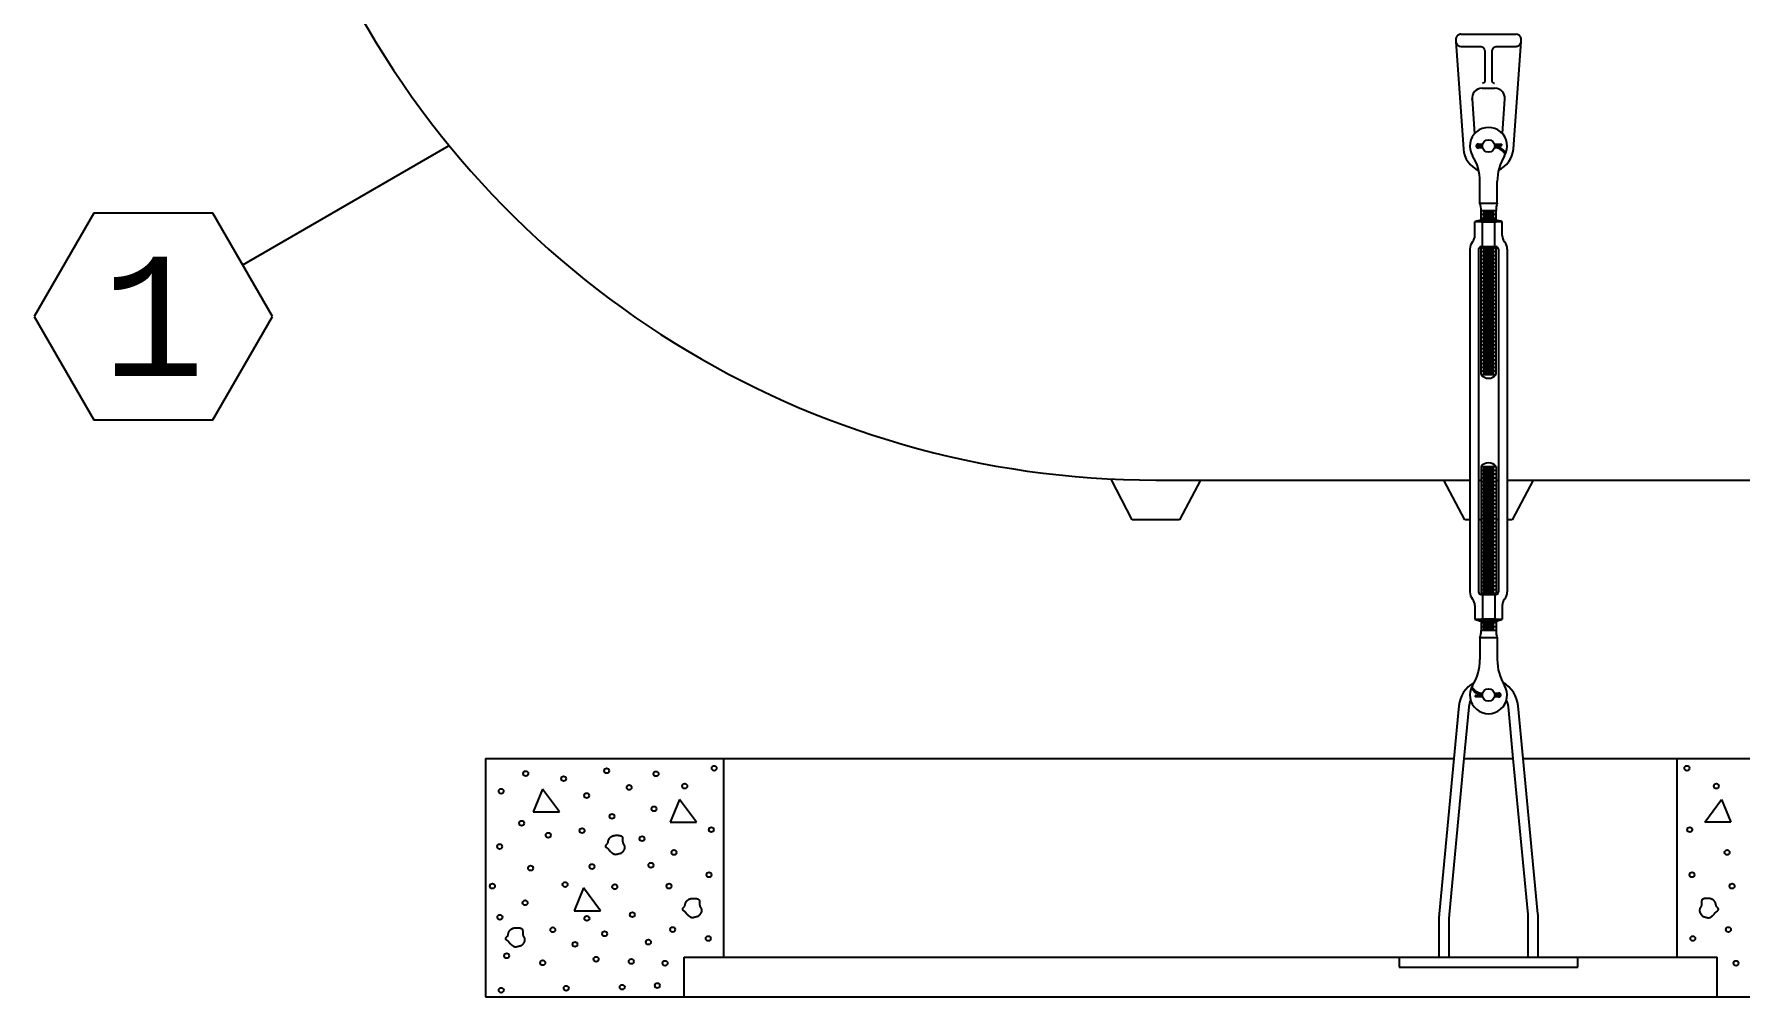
# Model space of a CAD drawing. Extents: x -13 to 326, y -81 to 129.
# Drawn here: x 3 to 88.9, y -59 to -10.5 of the extents above; entities that cross this region are included whole.
import ezdxf
from ezdxf.enums import TextEntityAlignment as Align

# ---------------------------------------------------------------- set-up
doc = ezdxf.new("R2010")
doc.units = 0
doc.header["$MEASUREMENT"] = 0
doc.layers.add('2', color=7, linetype='Continuous')
doc.styles.get("Standard").update_dxf_attribs({"font": 'monotxt.shx'})

msp = doc.modelspace()

# ---------------------------------------------------------------- linework, layer by layer
at = {"layer": '2', "color": 5, "linetype": 'Continuous'}
for p, q in [((74.631, -10.694), (74.62, -10.767)), ((74.62, -10.767), (74.62, -10.886)), ((74.62, -10.886), (74.622, -10.922)), ((74.62, -10.886), (74.996, -16.305)), ((74.622, -10.922), (74.631, -10.959)), ((74.645, -10.658), (74.631, -10.694)), ((74.631, -10.959), (74.645, -10.995)), ((74.666, -10.623), (74.645, -10.658)), ((74.645, -10.995), (74.666, -11.03)), ((74.692, -10.592), (74.666, -10.623)), ((74.666, -11.03), (74.692, -11.061)), ((74.724, -10.565), (74.692, -10.592)), ((74.692, -11.061), (74.724, -11.087)), ((74.758, -10.545), (74.724, -10.565)), ((74.724, -11.087), (74.758, -11.108)), ((74.795, -10.53), (74.758, -10.545)), ((74.758, -11.108), (74.795, -11.123)), ((74.831, -10.522), (74.795, -10.53)), ((74.795, -11.123), (74.867, -11.133)), ((74.867, -10.519), (74.831, -10.522)), ((74.867, -10.519), (77.651, -10.519)), ((74.867, -11.133), (75.826, -11.133)), ((75.826, -11.133), (75.862, -11.136)), ((75.862, -11.136), (75.898, -11.144)), ((75.898, -11.144), (75.935, -11.159)), ((75.935, -11.159), (75.97, -11.179)), ((76.548, -11.179), (76.583, -11.159)), ((76.583, -11.159), (76.62, -11.144)), ((76.62, -11.144), (76.692, -11.133)), ((76.692, -11.133), (77.651, -11.133)), ((77.515, -16.302), (77.898, -10.885)), ((77.723, -10.53), (77.651, -10.519)), ((77.651, -11.133), (77.687, -11.131)), ((77.687, -11.131), (77.723, -11.123)), ((77.76, -10.545), (77.723, -10.53)), ((77.723, -11.123), (77.76, -11.108)), ((77.794, -10.565), (77.76, -10.545)), ((77.76, -11.108), (77.794, -11.087)), ((77.826, -10.592), (77.794, -10.565)), ((77.794, -11.087), (77.826, -11.061)), ((77.852, -10.623), (77.826, -10.592)), ((77.826, -11.061), (77.852, -11.03)), ((77.873, -10.658), (77.852, -10.623)), ((77.852, -11.03), (77.873, -10.995)), ((77.887, -10.694), (77.873, -10.658)), ((77.873, -10.995), (77.887, -10.959)), ((77.896, -10.731), (77.887, -10.694)), ((77.887, -10.959), (77.898, -10.886)), ((77.898, -10.767), (77.896, -10.731)), ((77.898, -10.886), (77.898, -10.767)), ((75.97, -11.179), (76.001, -11.206)), ((76.001, -11.206), (76.027, -11.237)), ((76.027, -11.237), (76.048, -11.272)), ((76.048, -11.272), (76.062, -11.308)), ((76.062, -11.308), (76.073, -11.381)), ((76.073, -11.381), (76.073, -12.872)), ((76.445, -11.381), (76.447, -11.345)), ((76.445, -12.872), (76.445, -11.381)), ((76.447, -11.345), (76.456, -11.308)), ((76.456, -11.308), (76.47, -11.272)), ((76.47, -11.272), (76.491, -11.237)), ((76.491, -11.237), (76.517, -11.206)), ((76.517, -11.206), (76.548, -11.179)), ((76.073, -12.872), (76.072, -12.89)), ((76.45, -12.908), (76.445, -12.872)), ((75.933, -13.237), (76.586, -13.237)), ((75.986, -12.99), (75.949, -12.996)), ((76.004, -12.983), (75.986, -12.99)), ((76.021, -12.972), (76.004, -12.983)), ((76.037, -12.959), (76.021, -12.972)), ((76.05, -12.944), (76.037, -12.959)), ((76.061, -12.926), (76.05, -12.944)), ((76.068, -12.908), (76.061, -12.926)), ((76.072, -12.89), (76.068, -12.908)), ((76.457, -12.926), (76.45, -12.908)), ((76.468, -12.944), (76.457, -12.926)), ((76.481, -12.959), (76.468, -12.944)), ((76.496, -12.972), (76.481, -12.959)), ((76.514, -12.983), (76.496, -12.972)), ((76.532, -12.99), (76.514, -12.983)), ((76.55, -12.994), (76.532, -12.99)), ((76.569, -12.996), (76.55, -12.994)), ((75.443, -13.811), (75.443, -13.78)), ((75.443, -13.78), (75.56, -15.528)), ((76.959, -15.522), (77.079, -13.78)), ((13.547, -22.123), (23.939, -16.123)), ((75.75, -16.103), (75.951, -16.118)), ((75.951, -16.18), (75.75, -16.196)), ((75.755, -16.04), (75.964, -16.057)), ((75.964, -16.242), (75.755, -16.258)), ((76.56, -16.057), (76.935, -16.057)), ((76.573, -16.119), (76.935, -16.119)), ((76.935, -16.119), (76.935, -16.057)), ((77.053, -16.512), (77.107, -16.48)), ((75.824, -19.024), (75.824, -17.935)), ((76.699, -19.024), (76.699, -17.935)), ((6.047, -19.525), (3.047, -24.722)), ((12.047, -19.525), (6.047, -19.525)), ((15.047, -24.722), (12.047, -19.525)), ((75.824, -19.024), (76.699, -19.024)), ((75.887, -19.399), (76.637, -19.399)), ((75.887, -19.873), (75.887, -19.399)), ((75.887, -19.582), (76.637, -19.582)), ((75.981, -19.493), (76.543, -19.493)), ((75.981, -19.681), (76.543, -19.681)), ((76.637, -19.873), (76.637, -19.399)), ((76.949, -19.962), (75.574, -19.962)), ((75.574, -20.652), (75.574, -19.962)), ((75.887, -19.774), (76.637, -19.774)), ((76.637, -19.873), (75.887, -19.873)), ((75.887, -19.962), (76.637, -19.962)), ((75.949, -21.212), (75.949, -19.962)), ((76.574, -21.212), (76.574, -19.962)), ((76.949, -20.652), (76.949, -19.962)), ((75.324, -21.337), (75.324, -38.587)), ((75.762, -21.337), (75.762, -38.587)), ((75.887, -27.649), (75.887, -21.212)), ((75.887, -21.212), (76.637, -21.212)), ((75.887, -21.274), (76.637, -21.274)), ((75.887, -21.462), (76.637, -21.462)), ((75.981, -21.368), (76.543, -21.368)), ((76.637, -27.649), (76.637, -21.212)), ((76.762, -21.337), (76.762, -38.587)), ((77.199, -21.337), (77.199, -38.587)), ((75.887, -21.649), (76.637, -21.649)), ((75.887, -21.837), (76.637, -21.837)), ((75.887, -22.024), (76.637, -22.024)), ((75.887, -22.212), (76.637, -22.212)), ((75.981, -21.556), (76.543, -21.556)), ((75.981, -21.743), (76.543, -21.743)), ((75.981, -21.931), (76.543, -21.931)), ((75.981, -22.118), (76.543, -22.118)), ((75.981, -22.306), (76.543, -22.306)), ((75.887, -22.399), (76.637, -22.399)), ((75.887, -22.587), (76.637, -22.587)), ((75.887, -22.774), (76.637, -22.774)), ((75.887, -22.962), (76.637, -22.962)), ((75.887, -23.149), (76.637, -23.149)), ((75.981, -22.493), (76.543, -22.493)), ((75.981, -22.681), (76.543, -22.681)), ((75.981, -22.868), (76.543, -22.868)), ((75.981, -23.056), (76.543, -23.056)), ((75.887, -23.337), (76.637, -23.337)), ((75.887, -23.524), (76.637, -23.524)), ((75.887, -23.712), (76.637, -23.712)), ((75.887, -23.899), (76.637, -23.899)), ((75.981, -23.243), (76.543, -23.243)), ((75.981, -23.431), (76.543, -23.431)), ((75.981, -23.618), (76.543, -23.618)), ((75.981, -23.806), (76.543, -23.806)), ((75.981, -23.993), (76.543, -23.993)), ((3.047, -24.722), (6.047, -29.918)), ((12.047, -29.918), (15.047, -24.722)), ((75.887, -24.087), (76.637, -24.087)), ((75.887, -24.274), (76.637, -24.274)), ((75.887, -24.462), (76.637, -24.462)), ((75.887, -24.649), (76.637, -24.649)), ((75.887, -24.837), (76.637, -24.837)), ((75.981, -24.181), (76.543, -24.181)), ((75.981, -24.368), (76.543, -24.368)), ((75.981, -24.556), (76.543, -24.556)), ((75.981, -24.743), (76.543, -24.743)), ((75.887, -25.024), (76.637, -25.024)), ((75.887, -25.212), (76.637, -25.212)), ((75.887, -25.399), (76.637, -25.399)), ((75.887, -25.587), (76.637, -25.587)), ((75.981, -24.931), (76.543, -24.931)), ((75.981, -25.118), (76.543, -25.118)), ((75.981, -25.306), (76.543, -25.306)), ((75.981, -25.493), (76.543, -25.493)), ((75.981, -25.681), (76.543, -25.681)), ((75.887, -25.774), (76.637, -25.774)), ((75.887, -25.962), (76.637, -25.962)), ((75.887, -26.149), (76.637, -26.149)), ((75.887, -26.337), (76.637, -26.337)), ((75.887, -26.524), (76.637, -26.524)), ((75.981, -25.868), (76.543, -25.868)), ((75.981, -26.056), (76.543, -26.056)), ((75.981, -26.243), (76.543, -26.243)), ((75.981, -26.431), (76.543, -26.431)), ((75.981, -26.618), (76.543, -26.618)), ((75.887, -26.712), (76.637, -26.712)), ((75.887, -26.899), (76.637, -26.899)), ((75.887, -27.087), (76.637, -27.087)), ((75.887, -27.274), (76.637, -27.274)), ((75.887, -27.462), (76.637, -27.462)), ((75.981, -26.806), (76.543, -26.806)), ((75.981, -26.993), (76.543, -26.993)), ((75.981, -27.181), (76.543, -27.181)), ((75.981, -27.368), (76.543, -27.368)), ((75.887, -27.649), (76.637, -27.649)), ((75.981, -27.556), (76.543, -27.556)), ((6.047, -29.918), (12.047, -29.918)), ((75.887, -32.274), (75.887, -38.712)), ((75.887, -32.274), (76.637, -32.274)), ((75.887, -32.462), (76.637, -32.462)), ((75.981, -32.368), (76.543, -32.368)), ((75.981, -32.556), (76.543, -32.556)), ((76.637, -32.274), (76.637, -38.712)), ((58.324, -34.959), (57.262, -32.904)), ((59.512, -32.959), (75.324, -32.959)), ((61.762, -32.959), (60.699, -34.959)), ((75.074, -34.959), (74.012, -32.959)), ((75.762, -32.959), (75.887, -32.959)), ((75.887, -32.649), (76.637, -32.649)), ((75.887, -32.837), (76.637, -32.837)), ((75.887, -33.024), (76.637, -33.024)), ((75.887, -33.212), (76.637, -33.212)), ((75.887, -33.399), (76.637, -33.399)), ((75.981, -32.743), (76.543, -32.743)), ((75.981, -32.931), (76.543, -32.931)), ((75.981, -33.118), (76.543, -33.118)), ((75.981, -33.306), (76.543, -33.306)), ((76.637, -32.959), (76.762, -32.959)), ((77.199, -32.959), (142.324, -32.959)), ((78.512, -32.959), (77.449, -34.959)), ((75.887, -33.587), (76.637, -33.587)), ((75.887, -33.774), (76.637, -33.774)), ((75.887, -33.962), (76.637, -33.962)), ((75.887, -34.149), (76.637, -34.149)), ((75.887, -34.337), (76.637, -34.337)), ((75.981, -33.493), (76.543, -33.493)), ((75.981, -33.681), (76.543, -33.681)), ((75.981, -33.868), (76.543, -33.868)), ((75.981, -34.056), (76.543, -34.056)), ((75.981, -34.243), (76.543, -34.243)), ((60.699, -34.959), (58.324, -34.959)), ((75.325, -34.959), (75.074, -34.959)), ((75.887, -34.962), (75.762, -34.962)), ((75.887, -34.524), (76.637, -34.524)), ((75.887, -34.712), (76.637, -34.712)), ((75.887, -34.899), (76.637, -34.899)), ((75.887, -35.087), (76.637, -35.087)), ((75.981, -34.431), (76.543, -34.431)), ((75.981, -34.618), (76.543, -34.618)), ((75.981, -34.806), (76.543, -34.806)), ((75.981, -34.993), (76.543, -34.993)), ((75.981, -35.181), (76.543, -35.181)), ((76.762, -34.962), (76.637, -34.962)), ((77.449, -34.959), (77.2, -34.959)), ((75.887, -35.274), (76.637, -35.274)), ((75.887, -35.462), (76.637, -35.462)), ((75.887, -35.649), (76.637, -35.649)), ((75.887, -35.837), (76.637, -35.837)), ((75.887, -36.024), (76.637, -36.024)), ((75.981, -35.368), (76.543, -35.368)), ((75.981, -35.556), (76.543, -35.556)), ((75.981, -35.743), (76.543, -35.743)), ((75.981, -35.931), (76.543, -35.931)), ((75.887, -36.212), (76.637, -36.212)), ((75.887, -36.399), (76.637, -36.399)), ((75.887, -36.587), (76.637, -36.587)), ((75.887, -36.774), (76.637, -36.774)), ((75.981, -36.118), (76.543, -36.118)), ((75.981, -36.306), (76.543, -36.306)), ((75.981, -36.493), (76.543, -36.493)), ((75.981, -36.681), (76.543, -36.681)), ((75.981, -36.868), (76.543, -36.868)), ((75.887, -36.962), (76.637, -36.962)), ((75.887, -37.149), (76.637, -37.149)), ((75.887, -37.337), (76.637, -37.337)), ((75.887, -37.524), (76.637, -37.524)), ((75.887, -37.712), (76.637, -37.712)), ((75.981, -37.056), (76.543, -37.056)), ((75.981, -37.243), (76.543, -37.243)), ((75.981, -37.431), (76.543, -37.431)), ((75.981, -37.618), (76.543, -37.618)), ((75.887, -37.899), (76.637, -37.899)), ((75.887, -38.087), (76.637, -38.087)), ((75.887, -38.274), (76.637, -38.274)), ((75.887, -38.462), (76.637, -38.462)), ((75.981, -37.806), (76.543, -37.806)), ((75.981, -37.993), (76.543, -37.993)), ((75.981, -38.181), (76.543, -38.181)), ((75.981, -38.368), (76.543, -38.368)), ((75.981, -38.556), (76.543, -38.556)), ((75.574, -39.272), (75.574, -39.962)), ((75.887, -38.649), (76.637, -38.649)), ((75.887, -38.712), (76.637, -38.712)), ((75.949, -38.712), (75.949, -39.962)), ((76.574, -38.712), (76.574, -39.962)), ((76.949, -39.272), (76.949, -39.962)), ((75.574, -39.962), (76.949, -39.962)), ((76.637, -39.962), (75.887, -39.962)), ((75.887, -40.051), (75.887, -40.524)), ((75.887, -40.051), (76.637, -40.051)), ((76.637, -40.149), (75.887, -40.149)), ((76.637, -40.342), (75.887, -40.342)), ((76.543, -40.243), (75.981, -40.243)), ((76.637, -40.051), (76.637, -40.524)), ((75.824, -40.899), (75.824, -41.989)), ((76.699, -40.899), (75.824, -40.899)), ((76.637, -40.524), (75.887, -40.524)), ((76.543, -40.431), (75.981, -40.431)), ((76.699, -40.899), (76.699, -41.989)), ((75.471, -43.412), (75.417, -43.443)), ((76.56, -43.682), (76.769, -43.665)), ((76.573, -43.743), (76.774, -43.728)), ((74.77, -44.323), (74.52, -46.965)), ((75.268, -44.37), (75.022, -46.965)), ((75.951, -43.805), (75.589, -43.805)), ((75.589, -43.805), (75.589, -43.867)), ((75.964, -43.867), (75.589, -43.867)), ((76.769, -43.883), (76.56, -43.867)), ((76.774, -43.821), (76.573, -43.805)), ((77.505, -46.965), (77.259, -44.37)), ((78.007, -46.965), (77.757, -44.323)), ((25.763, -46.962), (74.52, -46.962)), ((25.763, -46.962), (25.763, -58.962)), ((37.763, -56.962), (37.763, -46.962)), ((74.52, -46.965), (73.779, -54.776)), ((75.022, -46.965), (74.277, -54.823)), ((75.022, -46.962), (77.505, -46.962)), ((78.25, -54.823), (77.505, -46.965)), ((78.007, -46.962), (141.52, -46.962)), ((78.748, -54.776), (78.007, -46.965)), ((85.763, -56.962), (85.763, -46.962)), ((28.642, -48.509), (28.171, -49.658)), ((29.493, -49.658), (28.642, -48.509)), ((28.171, -49.658), (29.493, -49.658)), ((35.532, -49.023), (35.062, -50.172)), ((36.384, -50.172), (35.532, -49.023)), ((87.143, -50.172), (87.994, -49.023)), ((87.994, -49.023), (88.465, -50.172)), ((35.062, -50.172), (36.384, -50.172)), ((88.465, -50.172), (87.143, -50.172)), ((30.708, -53.482), (30.237, -54.632)), ((31.559, -54.632), (30.708, -53.482)), ((30.237, -54.632), (31.559, -54.632)), ((73.763, -55.106), (73.763, -56.965)), ((74.263, -55.106), (74.263, -56.965)), ((78.263, -56.965), (78.263, -55.106)), ((78.763, -56.965), (78.763, -55.106)), ((35.763, -56.962), (87.763, -56.962)), ((35.763, -58.962), (35.763, -56.962)), ((71.763, -56.965), (71.763, -57.465)), ((71.763, -57.465), (80.763, -57.465)), ((80.763, -57.465), (80.763, -56.965)), ((87.763, -58.962), (87.763, -56.962)), ((25.763, -58.962), (313.763, -58.962))]:
    msp.add_line(p, q, dxfattribs=at)
for points in [[(31.931, -51.222), (31.933, -51.205, -0.004785), (31.936, -51.187, -0.004913), (31.939, -51.17, -0.005179), (31.942, -51.154, -0.005594), (31.945, -51.138, -0.005983), (31.949, -51.122, -0.006362), (31.953, -51.106, -0.006756), (31.958, -51.092, -0.00718), (31.963, -51.077, -0.007603), (31.968, -51.063, -0.008039), (31.973, -51.049, -0.008471), (31.979, -51.036, -0.00891), (31.986, -51.023, -0.009333), (31.992, -51.011, -0.00975), (31.999, -50.999, -0.010138), (32.007, -50.987, -0.010509), (32.015, -50.976, -0.010826), (32.023, -50.965, -0.011103), (32.032, -50.955, -0.011341), (32.041, -50.945, -0.011564), (32.051, -50.935, -0.011551), (32.062, -50.926, -0.011336), (32.072, -50.918, -0.011036), (32.083, -50.909, -0.010634), (32.095, -50.902, -0.010268), (32.107, -50.894, -0.009897), (32.119, -50.887, -0.009544), (32.132, -50.881, -0.009179), (32.145, -50.875, -0.008841), (32.158, -50.869, -0.008503), (32.172, -50.864, -0.008191), (32.186, -50.859, -0.007883), (32.2, -50.854, -0.007603), (32.215, -50.85, -0.007329), (32.23, -50.846, -0.007081), (32.245, -50.843, -0.006841), (32.26, -50.84, -0.006626), (32.275, -50.837, -0.006419), (32.291, -50.835, -0.006236), (32.307, -50.833, -0.006061), (32.323, -50.832, -0.005907), (32.339, -50.831, -0.005763), (32.355, -50.83, -0.005637), (32.371, -50.829, -0.005521), (32.387, -50.829, -0.005421), (32.404, -50.83, -0.005329), (32.42, -50.83, -0.005258), (32.437, -50.831, -0.005201), (32.453, -50.833, -0.00514), (32.47, -50.834, -0.005062), (32.486, -50.836, -0.005083), (32.503, -50.839, -0.005221), (32.519, -50.842, -0.006031), (32.535, -50.845, -0.007829), (32.551, -50.848, -0.009649), (32.566, -50.853, -0.011932), (32.581, -50.858, -0.014416), (32.594, -50.863, -0.017553), (32.607, -50.87, -0.021223), (32.619, -50.877, -0.025951), (32.629, -50.885, -0.03001), (32.638, -50.894, -0.033019), (32.645, -50.905, -0.032883), (32.652, -50.916, -0.029027), (32.657, -50.928, -0.025269), (32.661, -50.941, -0.021469), (32.664, -50.954, -0.017986), (32.666, -50.968, -0.014521), (32.668, -50.983, -0.011672), (32.669, -50.998, -0.008962), (32.67, -51.014, -0.006754), (32.67, -51.03, -0.004559), (32.67, -51.046, -0.002745), (32.67, -51.062, -0.000833), (32.67, -51.079, 0.000805), (32.67, -51.095, 0.002637), (32.67, -51.112, 0.004312), (32.67, -51.128, 0.006297), (32.671, -51.144, 0.008122), (32.673, -51.16, 0.010228), (32.675, -51.176, 0.012587), (32.678, -51.191, 0.01574), (32.683, -51.206, 0.017251), (32.688, -51.22, 0.017002), (32.693, -51.234, 0.015078), (32.7, -51.247, 0.010869), (32.707, -51.26, 0.007364), (32.714, -51.273, 0.003739), (32.722, -51.286, 0.000502), (32.729, -51.299, -0.003172), (32.736, -51.312, -0.006628), (32.743, -51.325, -0.010722), (32.749, -51.339, -0.013226), (32.754, -51.353, -0.014832), (32.759, -51.367, -0.015088), (32.762, -51.382, -0.014292), (32.765, -51.397, -0.013883), (32.767, -51.412, -0.013764), (32.768, -51.427, -0.013686), (32.768, -51.443, -0.013657), (32.768, -51.458, -0.013745), (32.766, -51.473, -0.013963), (32.764, -51.488, -0.014224), (32.761, -51.503, -0.014554), (32.757, -51.518, -0.015101), (32.752, -51.532, -0.015976), (32.746, -51.546, -0.015668), (32.74, -51.559, -0.013866), (32.733, -51.572, -0.011842), (32.725, -51.585, -0.009091), (32.717, -51.597, -0.00656), (32.708, -51.61, -0.003629), (32.7, -51.622, -0.001959), (32.691, -51.634, -0.001108), (32.683, -51.646, -0.001572), (32.674, -51.658, -0.00347), (32.665, -51.67, -0.004668), (32.656, -51.682, -0.005443), (32.646, -51.693, -0.007694), (32.636, -51.704, -0.01221), (32.626, -51.715, -0.017137), (32.614, -51.724, -0.023974), (32.602, -51.732, -0.025959), (32.59, -51.739, -0.022284), (32.576, -51.745, -0.018818), (32.563, -51.75, -0.015063), (32.548, -51.754, -0.011683), (32.534, -51.758, -0.008014), (32.519, -51.761, -0.004976), (32.504, -51.765, -0.00181), (32.489, -51.768, 0.001224), (32.474, -51.771, 0.004947), (32.459, -51.775, 0.006053), (32.444, -51.779, 0.004853), (32.429, -51.783, 0.003013), (32.414, -51.788, 0.000016), (32.399, -51.792, -0.002521), (32.385, -51.796, -0.00528), (32.371, -51.8, -0.007878), (32.356, -51.803, -0.010941), (32.342, -51.805, -0.014094), (32.328, -51.806, -0.017981), (32.314, -51.807, -0.020233), (32.3, -51.806, -0.021055), (32.286, -51.803, -0.020457), (32.273, -51.8, -0.018422), (32.259, -51.796, -0.016727), (32.246, -51.791, -0.015121), (32.232, -51.785, -0.013622), (32.219, -51.778, -0.012038), (32.206, -51.771, -0.010686), (32.193, -51.762, -0.009342), (32.18, -51.754, -0.008202), (32.167, -51.744, -0.007044), (32.155, -51.735, -0.006083), (32.142, -51.725, -0.005098), (32.13, -51.715, -0.004237), (32.118, -51.704, -0.003276), (32.106, -51.694, -0.002582), (32.094, -51.683, -0.001962), (32.083, -51.673, -0.000895), (32.071, -51.662, 0.000947), (32.06, -51.652, -0.001004), (32.049, -51.642, -0.007533), (32.039, -51.631, -0.013881), (32.029, -51.62, -0.021241), (32.02, -51.608, -0.018761), (32.012, -51.596, -0.006753), (32.005, -51.583, 0.002565), (31.996, -51.571, 0.012008), (31.987, -51.559, 0.015872), (31.978, -51.548, 0.014536), (31.968, -51.537, 0.013302), (31.957, -51.527, 0.011978), (31.945, -51.517, 0.010661), (31.933, -51.508, 0.009179), (31.921, -51.498, 0.006686), (31.907, -51.489, 0.00297), (31.894, -51.48, -0.000284), (31.881, -51.471, -0.004153), (31.869, -51.461, -0.007845), (31.858, -51.452, -0.012498), (31.847, -51.442, -0.01805), (31.838, -51.432, -0.025988), (31.831, -51.422, -0.033213), (31.825, -51.411, -0.038945), (31.822, -51.4, -0.042043), (31.82, -51.389, -0.041098), (31.82, -51.377, -0.037039), (31.822, -51.364, -0.031405), (31.826, -51.352, -0.029902), (31.831, -51.339, -0.029417), (31.839, -51.325, -0.018987), (31.847, -51.311, -0.006842), (31.855, -51.299, -0.021033), (31.869, -51.283, -0.026686), (31.894, -51.257, -0.010564), (31.93, -51.222, -0.005181)], [(35.806, -54.397), (35.808, -54.379, -0.004785), (35.81, -54.362, -0.004913), (35.813, -54.345, -0.005179), (35.816, -54.329, -0.005594), (35.82, -54.312, -0.005983), (35.824, -54.297, -0.006362), (35.828, -54.281, -0.006756), (35.832, -54.266, -0.00718), (35.837, -54.252, -0.007603), (35.842, -54.238, -0.008039), (35.848, -54.224, -0.008471), (35.854, -54.211, -0.00891), (35.86, -54.198, -0.009333), (35.867, -54.185, -0.00975), (35.874, -54.173, -0.010138), (35.881, -54.162, -0.010509), (35.889, -54.151, -0.010826), (35.898, -54.14, -0.011103), (35.907, -54.13, -0.011341), (35.916, -54.12, -0.011564), (35.926, -54.11, -0.011551), (35.936, -54.101, -0.011336), (35.947, -54.092, -0.011036), (35.958, -54.084, -0.010634), (35.969, -54.076, -0.010268), (35.981, -54.069, -0.009897), (35.994, -54.062, -0.009544), (36.006, -54.056, -0.009179), (36.019, -54.049, -0.008841), (36.033, -54.044, -0.008503), (36.046, -54.038, -0.008191), (36.06, -54.033, -0.007883), (36.075, -54.029, -0.007603), (36.089, -54.025, -0.007329), (36.104, -54.021, -0.007081), (36.119, -54.018, -0.006841), (36.134, -54.015, -0.006626), (36.15, -54.012, -0.006419), (36.165, -54.01, -0.006236), (36.181, -54.008, -0.006061), (36.197, -54.007, -0.005907), (36.213, -54.005, -0.005763), (36.229, -54.005, -0.005637), (36.246, -54.004, -0.005521), (36.262, -54.004, -0.005421), (36.278, -54.005, -0.005329), (36.295, -54.005, -0.005258), (36.311, -54.006, -0.005201), (36.328, -54.008, -0.00514), (36.344, -54.009, -0.005062), (36.361, -54.011, -0.005083), (36.377, -54.014, -0.005221), (36.394, -54.016, -0.006031), (36.41, -54.02, -0.007829), (36.425, -54.023, -0.009649), (36.441, -54.027, -0.011932), (36.455, -54.032, -0.014416), (36.469, -54.038, -0.017553), (36.481, -54.044, -0.021223), (36.493, -54.052, -0.025951), (36.503, -54.06, -0.03001), (36.512, -54.069, -0.033019), (36.52, -54.079, -0.032883), (36.526, -54.091, -0.029027), (36.531, -54.103, -0.025269), (36.535, -54.115, -0.021469), (36.538, -54.129, -0.017986), (36.541, -54.143, -0.014521), (36.542, -54.158, -0.011672), (36.543, -54.173, -0.008962), (36.544, -54.189, -0.006754), (36.544, -54.205, -0.004559), (36.544, -54.221, -0.002745), (36.544, -54.237, -0.000833), (36.544, -54.254, 0.000805), (36.544, -54.27, 0.002637), (36.544, -54.287, 0.004312), (36.545, -54.303, 0.006297), (36.546, -54.319, 0.008122), (36.547, -54.335, 0.010228), (36.55, -54.351, 0.012587), (36.553, -54.366, 0.01574), (36.557, -54.381, 0.017251), (36.562, -54.395, 0.017002), (36.568, -54.408, 0.015078), (36.574, -54.422, 0.010869), (36.581, -54.435, 0.007364), (36.589, -54.448, 0.003739), (36.596, -54.461, 0.000502), (36.604, -54.473, -0.003172), (36.611, -54.486, -0.006628), (36.617, -54.5, -0.010722), (36.623, -54.513, -0.013226), (36.629, -54.527, -0.014832), (36.633, -54.542, -0.015088), (36.637, -54.557, -0.014292), (36.64, -54.572, -0.013883), (36.642, -54.587, -0.013764), (36.643, -54.602, -0.013686), (36.643, -54.618, -0.013657), (36.642, -54.633, -0.013745), (36.641, -54.648, -0.013963), (36.639, -54.663, -0.014224), (36.635, -54.678, -0.014554), (36.631, -54.693, -0.015101), (36.627, -54.707, -0.015976), (36.621, -54.721, -0.015668), (36.614, -54.734, -0.013866), (36.607, -54.747, -0.011842), (36.599, -54.76, -0.009091), (36.591, -54.772, -0.00656), (36.583, -54.785, -0.003629), (36.574, -54.797, -0.001959), (36.566, -54.809, -0.001108), (36.557, -54.821, -0.001572), (36.548, -54.833, -0.00347), (36.539, -54.845, -0.004668), (36.53, -54.856, -0.005443), (36.521, -54.868, -0.007694), (36.511, -54.879, -0.01221), (36.5, -54.89, -0.017137), (36.489, -54.899, -0.023974), (36.477, -54.907, -0.025959), (36.464, -54.914, -0.022284), (36.451, -54.92, -0.018818), (36.437, -54.925, -0.015063), (36.423, -54.929, -0.011683), (36.408, -54.933, -0.008014), (36.393, -54.936, -0.004976), (36.378, -54.939, -0.00181), (36.363, -54.943, 0.001224), (36.348, -54.946, 0.004947), (36.333, -54.95, 0.006053), (36.318, -54.954, 0.004853), (36.303, -54.958, 0.003013), (36.289, -54.963, 0.000016), (36.274, -54.967, -0.002521), (36.259, -54.971, -0.00528), (36.245, -54.975, -0.007878), (36.231, -54.978, -0.010941), (36.217, -54.98, -0.014094), (36.202, -54.981, -0.017981), (36.188, -54.981, -0.020233), (36.175, -54.98, -0.021055), (36.161, -54.978, -0.020457), (36.147, -54.975, -0.018422), (36.133, -54.971, -0.016727), (36.12, -54.966, -0.015121), (36.107, -54.96, -0.013622), (36.093, -54.953, -0.012038), (36.08, -54.945, -0.010686), (36.067, -54.937, -0.009342), (36.055, -54.929, -0.008202), (36.042, -54.919, -0.007044), (36.029, -54.91, -0.006083), (36.017, -54.9, -0.005098), (36.005, -54.89, -0.004237), (35.993, -54.879, -0.003276), (35.981, -54.869, -0.002582), (35.969, -54.858, -0.001962), (35.957, -54.848, -0.000895), (35.946, -54.837, 0.000947), (35.934, -54.827, -0.001004), (35.923, -54.817, -0.007533), (35.913, -54.806, -0.013881), (35.904, -54.795, -0.021241), (35.895, -54.783, -0.018761), (35.887, -54.77, -0.006753), (35.879, -54.758, 0.002565), (35.871, -54.745, 0.012008), (35.862, -54.734, 0.015872), (35.852, -54.723, 0.014536), (35.842, -54.712, 0.013302), (35.831, -54.702, 0.011978), (35.82, -54.692, 0.010661), (35.808, -54.683, 0.009179), (35.795, -54.673, 0.006686), (35.782, -54.664, 0.00297), (35.769, -54.655, -0.000284), (35.756, -54.646, -0.004153), (35.744, -54.636, -0.007845), (35.732, -54.627, -0.012498), (35.722, -54.617, -0.01805), (35.712, -54.607, -0.025988), (35.705, -54.597, -0.033213), (35.7, -54.586, -0.038945), (35.696, -54.575, -0.042043), (35.694, -54.564, -0.041098), (35.695, -54.552, -0.037039), (35.697, -54.539, -0.031405), (35.7, -54.527, -0.029902), (35.706, -54.513, -0.029417), (35.713, -54.499, -0.018987), (35.721, -54.486, -0.006842), (35.729, -54.474, -0.021033), (35.743, -54.458, -0.026686), (35.769, -54.432, -0.010564), (35.804, -54.397, -0.005181)], [(87.721, -54.397), (87.719, -54.379, 0.004785), (87.716, -54.362, 0.004913), (87.713, -54.345, 0.005179), (87.71, -54.329, 0.005594), (87.707, -54.312, 0.005983), (87.703, -54.297, 0.006362), (87.699, -54.281, 0.006756), (87.695, -54.266, 0.00718), (87.69, -54.252, 0.007603), (87.685, -54.238, 0.008039), (87.679, -54.224, 0.008471), (87.673, -54.211, 0.00891), (87.667, -54.198, 0.009333), (87.66, -54.185, 0.00975), (87.653, -54.173, 0.010138), (87.645, -54.162, 0.010509), (87.637, -54.151, 0.010826), (87.629, -54.14, 0.011103), (87.62, -54.13, 0.011341), (87.611, -54.12, 0.011564), (87.601, -54.11, 0.011551), (87.591, -54.101, 0.011336), (87.58, -54.092, 0.011036), (87.569, -54.084, 0.010634), (87.557, -54.076, 0.010268), (87.545, -54.069, 0.009897), (87.533, -54.062, 0.009544), (87.52, -54.056, 0.009179), (87.507, -54.049, 0.008841), (87.494, -54.044, 0.008503), (87.48, -54.038, 0.008191), (87.466, -54.033, 0.007883), (87.452, -54.029, 0.007603), (87.437, -54.025, 0.007329), (87.423, -54.021, 0.007081), (87.408, -54.018, 0.006841), (87.392, -54.015, 0.006626), (87.377, -54.012, 0.006419), (87.361, -54.01, 0.006236), (87.346, -54.008, 0.006061), (87.33, -54.007, 0.005907), (87.314, -54.005, 0.005763), (87.297, -54.005, 0.005637), (87.281, -54.004, 0.005521), (87.265, -54.004, 0.005421), (87.248, -54.005, 0.005329), (87.232, -54.005, 0.005258), (87.215, -54.006, 0.005201), (87.199, -54.008, 0.00514), (87.182, -54.009, 0.005062), (87.166, -54.011, 0.005083), (87.15, -54.014, 0.005221), (87.133, -54.016, 0.006031), (87.117, -54.02, 0.007829), (87.101, -54.023, 0.009649), (87.086, -54.027, 0.011932), (87.072, -54.032, 0.014416), (87.058, -54.038, 0.017553), (87.045, -54.044, 0.021223), (87.034, -54.052, 0.025951), (87.023, -54.06, 0.03001), (87.014, -54.069, 0.033019), (87.007, -54.079, 0.032883), (87.001, -54.091, 0.029027), (86.995, -54.103, 0.025269), (86.991, -54.115, 0.021469), (86.988, -54.129, 0.017986), (86.986, -54.143, 0.014521), (86.984, -54.158, 0.011672), (86.983, -54.173, 0.008962), (86.983, -54.189, 0.006754), (86.982, -54.205, 0.004559), (86.982, -54.221, 0.002745), (86.983, -54.237, 0.000833), (86.983, -54.254, -0.000805), (86.983, -54.27, -0.002637), (86.982, -54.287, -0.004312), (86.982, -54.303, -0.006297), (86.981, -54.319, -0.008122), (86.979, -54.335, -0.010228), (86.977, -54.351, -0.012587), (86.974, -54.366, -0.01574), (86.97, -54.381, -0.017251), (86.965, -54.395, -0.017002), (86.959, -54.408, -0.015078), (86.952, -54.422, -0.010869), (86.945, -54.435, -0.007364), (86.938, -54.448, -0.003739), (86.93, -54.461, -0.000502), (86.923, -54.473, 0.003172), (86.916, -54.486, 0.006628), (86.909, -54.5, 0.010722), (86.903, -54.513, 0.013226), (86.898, -54.527, 0.014832), (86.894, -54.542, 0.015088), (86.89, -54.557, 0.014292), (86.887, -54.572, 0.013883), (86.885, -54.587, 0.013764), (86.884, -54.602, 0.013686), (86.884, -54.618, 0.013657), (86.884, -54.633, 0.013745), (86.886, -54.648, 0.013963), (86.888, -54.663, 0.014224), (86.891, -54.678, 0.014554), (86.895, -54.693, 0.015101), (86.9, -54.707, 0.015976), (86.906, -54.721, 0.015668), (86.912, -54.734, 0.013866), (86.92, -54.747, 0.011842), (86.927, -54.76, 0.009091), (86.935, -54.772, 0.00656), (86.944, -54.785, 0.003629), (86.952, -54.797, 0.001959), (86.961, -54.809, 0.001108), (86.97, -54.821, 0.001572), (86.978, -54.833, 0.00347), (86.987, -54.845, 0.004668), (86.996, -54.856, 0.005443), (87.006, -54.868, 0.007694), (87.016, -54.879, 0.01221), (87.027, -54.89, 0.017137), (87.038, -54.899, 0.023974), (87.05, -54.907, 0.025959), (87.063, -54.914, 0.022284), (87.076, -54.92, 0.018818), (87.09, -54.925, 0.015063), (87.104, -54.929, 0.011683), (87.118, -54.933, 0.008014), (87.133, -54.936, 0.004976), (87.148, -54.939, 0.00181), (87.163, -54.943, -0.001224), (87.179, -54.946, -0.004947), (87.194, -54.95, -0.006053), (87.209, -54.954, -0.004853), (87.223, -54.958, -0.003013), (87.238, -54.963, -0.000016), (87.253, -54.967, 0.002521), (87.267, -54.971, 0.00528), (87.282, -54.975, 0.007878), (87.296, -54.978, 0.010941), (87.31, -54.98, 0.014094), (87.324, -54.981, 0.017981), (87.338, -54.981, 0.020233), (87.352, -54.98, 0.021055), (87.366, -54.978, 0.020457), (87.38, -54.975, 0.018422), (87.393, -54.971, 0.016727), (87.407, -54.966, 0.015121), (87.42, -54.96, 0.013622), (87.433, -54.953, 0.012038), (87.446, -54.945, 0.010686), (87.459, -54.937, 0.009342), (87.472, -54.929, 0.008202), (87.485, -54.919, 0.007044), (87.497, -54.91, 0.006083), (87.51, -54.9, 0.005098), (87.522, -54.89, 0.004237), (87.534, -54.879, 0.003276), (87.546, -54.869, 0.002582), (87.558, -54.858, 0.001962), (87.57, -54.848, 0.000895), (87.581, -54.837, -0.000947), (87.592, -54.827, 0.001004), (87.603, -54.817, 0.007533), (87.614, -54.806, 0.013881), (87.623, -54.795, 0.021241), (87.632, -54.783, 0.018761), (87.64, -54.77, 0.006753), (87.648, -54.758, -0.002565), (87.656, -54.745, -0.012008), (87.665, -54.734, -0.015872), (87.674, -54.723, -0.014536), (87.685, -54.712, -0.013302), (87.695, -54.702, -0.011978), (87.707, -54.692, -0.010661), (87.719, -54.683, -0.009179), (87.732, -54.673, -0.006686), (87.745, -54.664, -0.00297), (87.758, -54.655, 0.000284), (87.771, -54.646, 0.004153), (87.783, -54.636, 0.007845), (87.795, -54.627, 0.012498), (87.805, -54.617, 0.01805), (87.814, -54.607, 0.025988), (87.822, -54.597, 0.033213), (87.827, -54.586, 0.038945), (87.831, -54.575, 0.042043), (87.832, -54.564, 0.041098), (87.832, -54.552, 0.037039), (87.83, -54.539, 0.031405), (87.827, -54.527, 0.029902), (87.821, -54.513, 0.029417), (87.813, -54.499, 0.018987), (87.805, -54.486, 0.006842), (87.797, -54.474, 0.021033), (87.783, -54.458, 0.026686), (87.758, -54.432, 0.010564), (87.722, -54.397, 0.005181)], [(26.903, -55.873), (26.905, -55.856, -0.004785), (26.908, -55.838, -0.004913), (26.911, -55.821, -0.005179), (26.914, -55.805, -0.005594), (26.917, -55.789, -0.005983), (26.921, -55.773, -0.006362), (26.925, -55.757, -0.006756), (26.93, -55.743, -0.00718), (26.934, -55.728, -0.007603), (26.94, -55.714, -0.008039), (26.945, -55.7, -0.008471), (26.951, -55.687, -0.00891), (26.957, -55.674, -0.009333), (26.964, -55.662, -0.00975), (26.971, -55.65, -0.010138), (26.979, -55.638, -0.010509), (26.987, -55.627, -0.010826), (26.995, -55.616, -0.011103), (27.004, -55.606, -0.011341), (27.013, -55.596, -0.011564), (27.023, -55.586, -0.011551), (27.033, -55.577, -0.011336), (27.044, -55.569, -0.011036), (27.055, -55.56, -0.010634), (27.067, -55.553, -0.010268), (27.079, -55.545, -0.009897), (27.091, -55.538, -0.009544), (27.104, -55.532, -0.009179), (27.117, -55.526, -0.008841), (27.13, -55.52, -0.008503), (27.144, -55.515, -0.008191), (27.158, -55.51, -0.007883), (27.172, -55.505, -0.007603), (27.187, -55.501, -0.007329), (27.202, -55.497, -0.007081), (27.217, -55.494, -0.006841), (27.232, -55.491, -0.006626), (27.247, -55.488, -0.006419), (27.263, -55.486, -0.006236), (27.279, -55.484, -0.006061), (27.295, -55.483, -0.005907), (27.311, -55.482, -0.005763), (27.327, -55.481, -0.005637), (27.343, -55.48, -0.005521), (27.359, -55.48, -0.005421), (27.376, -55.481, -0.005329), (27.392, -55.481, -0.005258), (27.409, -55.482, -0.005201), (27.425, -55.484, -0.00514), (27.442, -55.485, -0.005062), (27.458, -55.487, -0.005083), (27.475, -55.49, -0.005221), (27.491, -55.493, -0.006031), (27.507, -55.496, -0.007829), (27.523, -55.499, -0.009649), (27.538, -55.504, -0.011932), (27.552, -55.509, -0.014416), (27.566, -55.514, -0.017553), (27.579, -55.521, -0.021223), (27.59, -55.528, -0.025951), (27.601, -55.536, -0.03001), (27.61, -55.545, -0.033019), (27.617, -55.556, -0.032883), (27.624, -55.567, -0.029027), (27.629, -55.579, -0.025269), (27.633, -55.592, -0.021469), (27.636, -55.605, -0.017986), (27.638, -55.619, -0.014521), (27.64, -55.634, -0.011672), (27.641, -55.649, -0.008962), (27.641, -55.665, -0.006754), (27.642, -55.681, -0.004559), (27.642, -55.697, -0.002745), (27.642, -55.713, -0.000833), (27.641, -55.73, 0.000805), (27.641, -55.746, 0.002637), (27.642, -55.763, 0.004312), (27.642, -55.779, 0.006297), (27.643, -55.795, 0.008122), (27.645, -55.811, 0.010228), (27.647, -55.827, 0.012587), (27.65, -55.842, 0.01574), (27.654, -55.857, 0.017251), (27.659, -55.871, 0.017002), (27.665, -55.885, 0.015078), (27.672, -55.898, 0.010869), (27.679, -55.911, 0.007364), (27.686, -55.924, 0.003739), (27.694, -55.937, 0.000502), (27.701, -55.95, -0.003172), (27.708, -55.963, -0.006628), (27.715, -55.976, -0.010722), (27.721, -55.99, -0.013226), (27.726, -56.004, -0.014832), (27.731, -56.018, -0.015088), (27.734, -56.033, -0.014292), (27.737, -56.048, -0.013883), (27.739, -56.063, -0.013764), (27.74, -56.078, -0.013686), (27.74, -56.094, -0.013657), (27.74, -56.109, -0.013745), (27.738, -56.124, -0.013963), (27.736, -56.139, -0.014224), (27.733, -56.154, -0.014554), (27.729, -56.169, -0.015101), (27.724, -56.183, -0.015976), (27.718, -56.197, -0.015668), (27.712, -56.21, -0.013866), (27.705, -56.223, -0.011842), (27.697, -56.236, -0.009091), (27.689, -56.248, -0.00656), (27.68, -56.261, -0.003629), (27.672, -56.273, -0.001959), (27.663, -56.285, -0.001108), (27.655, -56.297, -0.001572), (27.646, -56.309, -0.00347), (27.637, -56.321, -0.004668), (27.628, -56.333, -0.005443), (27.618, -56.344, -0.007694), (27.608, -56.355, -0.01221), (27.597, -56.366, -0.017137), (27.586, -56.375, -0.023974), (27.574, -56.383, -0.025959), (27.562, -56.39, -0.022284), (27.548, -56.396, -0.018818), (27.534, -56.401, -0.015063), (27.52, -56.405, -0.011683), (27.506, -56.409, -0.008014), (27.491, -56.412, -0.004976), (27.476, -56.416, -0.00181), (27.461, -56.419, 0.001224), (27.446, -56.422, 0.004947), (27.431, -56.426, 0.006053), (27.416, -56.43, 0.004853), (27.401, -56.434, 0.003013), (27.386, -56.439, 0.000016), (27.371, -56.443, -0.002521), (27.357, -56.447, -0.00528), (27.342, -56.451, -0.007878), (27.328, -56.454, -0.010941), (27.314, -56.456, -0.014094), (27.3, -56.457, -0.017981), (27.286, -56.458, -0.020233), (27.272, -56.457, -0.021055), (27.258, -56.454, -0.020457), (27.244, -56.451, -0.018422), (27.231, -56.447, -0.016727), (27.217, -56.442, -0.015121), (27.204, -56.436, -0.013622), (27.191, -56.429, -0.012038), (27.178, -56.422, -0.010686), (27.165, -56.413, -0.009342), (27.152, -56.405, -0.008202), (27.139, -56.395, -0.007044), (27.127, -56.386, -0.006083), (27.114, -56.376, -0.005098), (27.102, -56.366, -0.004237), (27.09, -56.355, -0.003276), (27.078, -56.345, -0.002582), (27.066, -56.334, -0.001962), (27.055, -56.324, -0.000895), (27.043, -56.313, 0.000947), (27.032, -56.303, -0.001004), (27.021, -56.293, -0.007533), (27.01, -56.282, -0.013881), (27.001, -56.271, -0.021241), (26.992, -56.259, -0.018761), (26.984, -56.247, -0.006753), (26.976, -56.234, 0.002565), (26.968, -56.222, 0.012008), (26.959, -56.21, 0.015872), (26.95, -56.199, 0.014536), (26.94, -56.188, 0.013302), (26.929, -56.178, 0.011978), (26.917, -56.168, 0.010661), (26.905, -56.159, 0.009179), (26.892, -56.149, 0.006686), (26.879, -56.14, 0.00297), (26.866, -56.131, -0.000284), (26.853, -56.122, -0.004153), (26.841, -56.112, -0.007845), (26.829, -56.103, -0.012498), (26.819, -56.093, -0.01805), (26.81, -56.083, -0.025988), (26.803, -56.073, -0.033213), (26.797, -56.062, -0.038945), (26.793, -56.051, -0.042043), (26.792, -56.04, -0.041098), (26.792, -56.028, -0.037039), (26.794, -56.015, -0.031405), (26.798, -56.003, -0.029902), (26.803, -55.99, -0.029417), (26.811, -55.976, -0.018987), (26.819, -55.962, -0.006842), (26.827, -55.95, -0.021033), (26.841, -55.934, -0.026686), (26.866, -55.908, -0.010564), (26.902, -55.873, -0.005181)]]:
    msp.add_lwpolyline(points, format="xyb", dxfattribs=at)
for centre, radius in [((76.262, -16.149), 0.312), ((76.262, -43.774), 0.312), ((27.795, -47.726), 0.125), ((29.702, -47.983), 0.125), ((31.867, -47.584), 0.125), ((34.354, -47.739), 0.125), ((37.279, -47.455), 0.125), ((86.248, -47.455), 0.125), ((26.558, -48.615), 0.125), ((30.862, -48.834), 0.125), ((33.001, -48.422), 0.125), ((35.797, -48.357), 0.125), ((87.73, -48.357), 0.125), ((32.137, -49.878), 0.125), ((34.249, -49.5), 0.125), ((27.589, -50.226), 0.125), ((30.63, -50.599), 0.125), ((37.137, -50.548), 0.125), ((86.389, -50.548), 0.125), ((26.48, -51.398), 0.125), ((28.929, -50.831), 0.125), ((33.649, -51.003), 0.125), ((28.04, -52.481), 0.125), ((31.132, -52.403), 0.125), ((34.096, -52.339), 0.125), ((35.256, -51.695), 0.125), ((88.271, -51.695), 0.125), ((29.777, -53.309), 0.125), ((37.021, -52.816), 0.125), ((86.505, -52.816), 0.125), ((26.116, -53.386), 0.125), ((32.276, -53.419), 0.125), ((35.008, -53.386), 0.125), ((88.519, -53.386), 0.125), ((26.492, -54.956), 0.125), ((27.764, -54.227), 0.125), ((30.872, -55.012), 0.125), ((33.161, -54.824), 0.125), ((29.158, -55.587), 0.125), ((31.767, -55.786), 0.125), ((35.191, -55.573), 0.125), ((88.335, -55.573), 0.125), ((30.275, -56.317), 0.125), ((33.968, -56.206), 0.125), ((36.983, -56.024), 0.125), ((86.544, -56.024), 0.125), ((26.835, -56.892), 0.125), ((28.649, -57.246), 0.125), ((31.336, -57.069), 0.125), ((33.106, -57.179), 0.125), ((34.809, -57.268), 0.125), ((88.718, -57.268), 0.125), ((32.652, -58.473), 0.125), ((34.418, -58.395), 0.125), ((26.559, -58.628), 0.125), ((29.832, -58.528), 0.125)]:
    msp.add_circle(centre, radius, dxfattribs=at)
for centre, radius, start, end in [((59.512, 13.041), 46, 142.76711, 270.00003), ((75.93, -13.731), 0.494, 89.66305, 189.33006), ((76.586, -13.733), 0.495, 354.46872, 90.00319), ((76.262, -16.149), 0.938, 328.70955, 211.29045), ((76.262, -16.214), 1.269, 184.08011, 246.83864), ((75.746, -16.149), 0.109, 85.51887, 274.48113), ((75.746, -16.149), 0.0469, 85.51887, 274.48113), ((76.579, -16.792), 0.55, 30.55077, 91.96312), ((76.579, -16.792), 0.612, 30.55077, 90.58061), ((76.221, -16.184), 1.3, 294.7793, 354.80058), ((73.324, -17.935), 2.5, 0, 31.29045), ((79.199, -17.935), 2.5, 148.70955, 180), ((74.724, -19.4), 1.163, 0.0532, 18.87145), ((77.8, -19.4), 1.163, 161.12856, 179.9468), ((76.262, -21.79), 1.953, 101.06952, 110.60969), ((76.262, -21.79), 1.953, 69.39031, 78.93048), ((75.887, -21.337), 0.562, 139.88083, 180), ((75.074, -20.652), 0.5, 319.88083, 0), ((75.887, -21.337), 0.125, 90, 180), ((76.637, -21.337), 0.125, 0, 90), ((77.449, -20.652), 0.5, 180, 220.11917), ((76.637, -21.337), 0.562, 0, 40.11917), ((76.262, -27.368), 0.469, 216.8699, 323.1301), ((76.262, -32.556), 0.469, 36.8699, 143.1301), ((75.887, -38.587), 0.562, 180, 220.11917), ((75.887, -38.587), 0.125, 180, 270), ((76.637, -38.587), 0.125, 270, 0), ((76.637, -38.587), 0.562, 319.88083, 0), ((75.074, -39.272), 0.5, 0, 40.11917), ((77.449, -39.272), 0.5, 139.88083, 180), ((76.262, -38.134), 1.953, 249.39031, 258.93048), ((76.262, -38.134), 1.953, 281.06952, 290.60969), ((74.724, -40.523), 1.163, 341.12856, 359.9468), ((77.8, -40.523), 1.163, 180.0532, 198.87144), ((73.324, -41.989), 2.5, 328.70955, 0), ((79.199, -41.989), 2.5, 180, 211.29045), ((76.262, -44.462), 1.5, 118.76592, 174.58392), ((76.262, -43.774), 0.938, 148.70955, 31.29045), ((75.945, -43.132), 0.612, 210.55077, 270.58061), ((75.945, -43.132), 0.55, 210.55077, 271.96312), ((76.778, -43.774), 0.109, 265.51887, 94.48113), ((76.778, -43.774), 0.0469, 265.51887, 94.48113), ((76.262, -44.462), 1.5, 5.41608, 61.23408), ((76.262, -44.462), 1, 154.417, 174.58392), ((76.262, -44.462), 1, 5.41608, 25.583), ((77.263, -55.106), 3.5, 174.58392, 180), ((77.263, -55.106), 3, 174.58392, 180), ((75.263, -55.106), 3, 0, 5.41608), ((75.263, -55.106), 3.5, 0, 5.41608)]:
    msp.add_arc(centre, radius, start, end, dxfattribs=at)

# ---------------------------------------------------------------- texts
msp.add_text('1', height=6, dxfattribs=at).set_placement((9.047, -24.722), align=Align.MIDDLE_CENTER)

doc.saveas('drawing.dxf')
